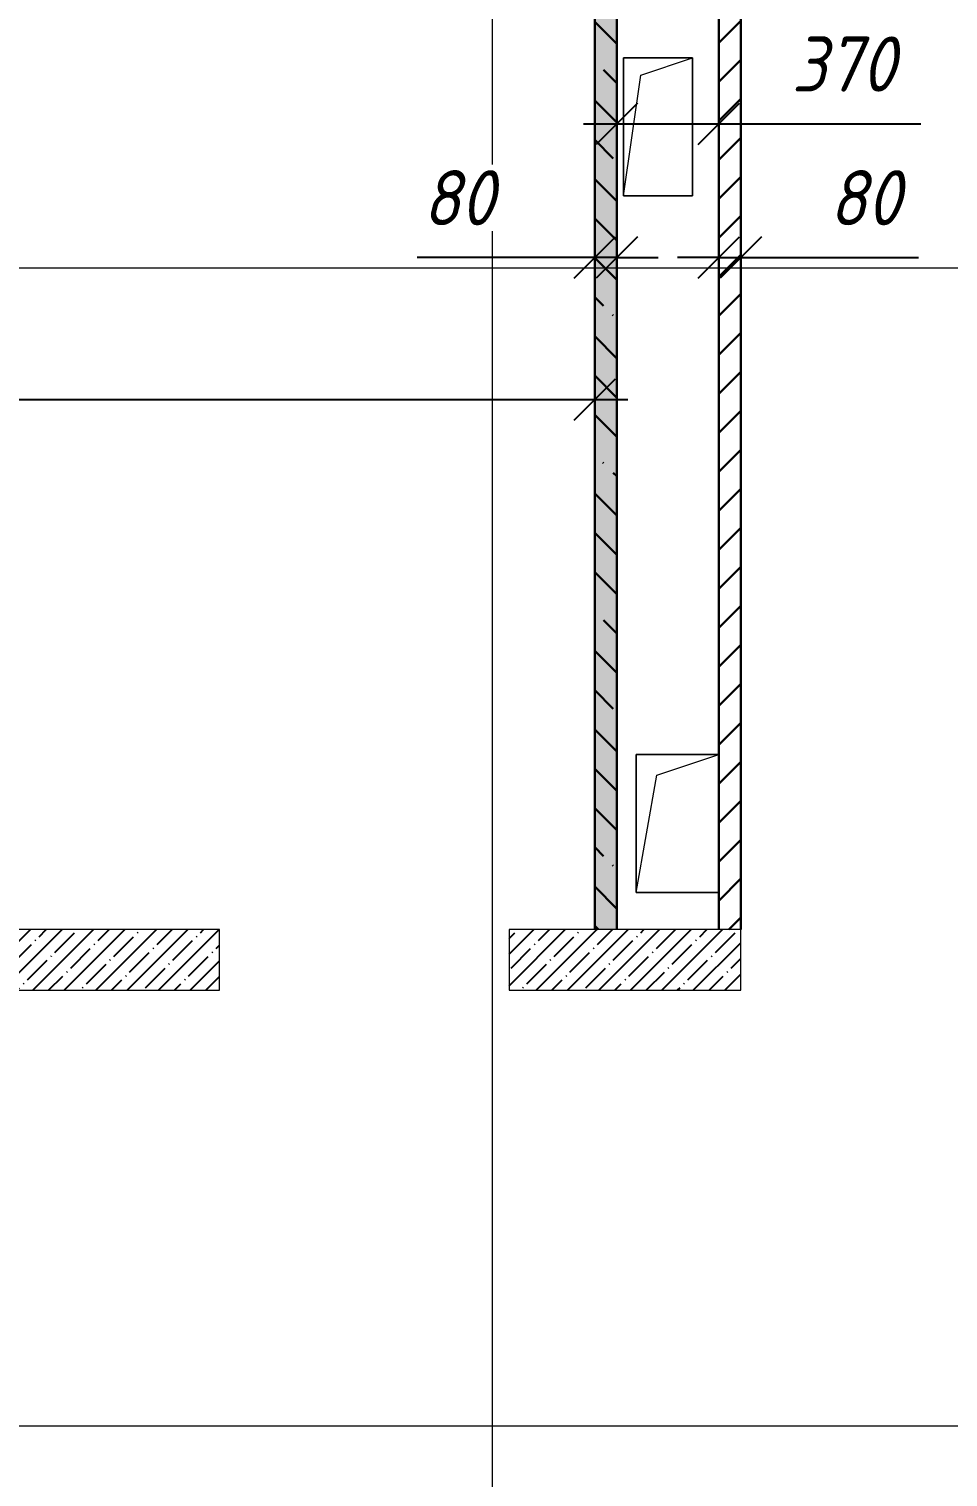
# Model space of a CAD drawing. Header units: millimetres. Extents: x 12986 to 523328, y -9759 to 30092.
# Drawn here: x 494459 to 497792, y -455 to 4797 of the extents above; entities that cross this region are included whole.
import ezdxf

# ---------------------------------------------------------------- set-up
doc = ezdxf.new("R2010")
doc.units = ezdxf.units.MM
for name, color, linetype, lineweight in [('0) ПГП', 1, 'Continuous', 30), ('1) ПГП Зеленый', 3, 'Continuous', 30), ('2) Расчет', 1, 'Continuous', 30), ('3) РАсчет Зел', 3, 'Continuous', 30), ('A-ANNO-DIMS', 7, 'Continuous', 9), ('A-FLOR', 7, 'Continuous', 9), ('A-GENM', 7, 'Continuous', 9), ('Оси-1', 7, 'Continuous', 20)]:
    doc.layers.add(name, color=color, linetype=linetype, lineweight=lineweight)
doc.layers.add('A-WALL-3', color=7, linetype='Continuous', lineweight=5, true_color=0x000000)
doc.styles.add('ISOCPEUR_I_3', font='isocpeui.ttf', dxfattribs={"width": 0.9, "height": 200})
doc.dimstyles.new('ISO-2_0_0_9К_СРЕДНИЙ_ФОН', dxfattribs={"dimscale": 304.8, "dimtxt": 199.196235, "dimasz": 0.492126, "dimexe": 0.393701, "dimexo": 0, "dimgap": 0.164042, "dimtad": 1, "dimdec": 0, "dimdsep": 46, "dimtxsty": 'ISOCPEUR_I_3', "dimblk1": 'OBLIQUE', "dimblk2": 'OBLIQUE', "dimsah": 1, "dimcen": 0.09, "dimdle": 0.393701, "dimazin": 0, "dimtfac": 1, "dimtdec": 4, "dimtix": 1, "dimtmove": 1, "dimatfit": 3, "dimfxl": 1, "dimtvp": 1, "dimtfill": 1, "dimtolj": 1, "dimtzin": 0, "dimarcsym": 2})
doc.dimstyles.new('ISO-2_0_0_9К_СРЕДНИЙ_ФОН_1', dxfattribs={"dimscale": 304.8, "dimtxt": 199.196235, "dimasz": 0.492126, "dimexe": 0.393701, "dimexo": 0, "dimgap": 0.164042, "dimtad": 1, "dimdec": 0, "dimdsep": 46, "dimtxsty": 'ISOCPEUR_I_3', "dimblk1": 'OBLIQUE', "dimblk2": 'OBLIQUE', "dimsah": 1, "dimcen": 0.09, "dimdle": 0.393701, "dimazin": 0, "dimtfac": 1, "dimtdec": 4, "dimtix": 1, "dimtmove": 0, "dimatfit": 3, "dimfxl": 1, "dimtvp": 1, "dimtfill": 1, "dimtolj": 1, "dimtzin": 0, "dimarcsym": 2})

# ---------------------------------------------------------------- blocks, each defined once
blk = doc.blocks.new('AR_Отверстие прямоугольное _в плите_ - AR_Отверстие прямоугольное _в плите_-24486508-АР1_1_Кладочный план 3 этажа')
at = {"layer": 'A-GENM'}
for p, q in [((150, 250), (-150, 250)), ((-150, 250), (-150, -250)), ((-75, 175), (150, 250)), ((-150, -250), (-75, 175)), ((-150, -250), (150, -250))]:
    blk.add_line(p, q, dxfattribs=at)
blk = doc.blocks.new('AR_Отверстие прямоугольное _в плите_ - AR_Отверстие прямоугольное _в плите_-24491325-АР1_1_Кладочный план 3 этажа')
at = {"layer": 'A-GENM'}
for p, q in [((125, 250), (-125, 250)), ((-125, 250), (-125, -250)), ((-62.5, 187.5), (125, 250)), ((125, -250), (125, 250)), ((-125, -250), (-62.5, 187.5)), ((-125, -250), (125, -250))]:
    blk.add_line(p, q, dxfattribs=at)
blk = doc.blocks.new('_Oblique')
at = {"color": 0, "linetype": 'ByBlock', "lineweight": -2}
blk.add_line((-0.5, -0.5), (0.5, 0.5), dxfattribs=at)
blk = doc.blocks.new('*D3481')
at = {"layer": 'A-ANNO-DIMS', "color": 0, "lineweight": -2, "transparency": 16777216}
for p, q in [((489950.8, 3559.9), (489950.8, 3333.8)), ((496510.8, 3559.9), (496510.8, 3333.8)), ((489830.8, 3453.8), (496630.8, 3453.8))]:
    blk.add_line(p, q, dxfattribs=at)
at = {"layer": 'Defpoints', "color": 0, "transparency": 16777216}
for p in [(489950.8, 3559.9), (496510.8, 3559.9), (496510.8, 3453.8)]:
    blk.add_point(p, dxfattribs=at)
at = {"layer": 'A-ANNO-DIMS', "color": 0, "lineweight": -2, "transparency": 16777216, "xscale": 150, "yscale": 150, "zscale": 150, "rotation": 180}
blk.add_blockref('_Oblique', (489950.8, 3453.8), dxfattribs=at)
at = {"layer": 'A-ANNO-DIMS', "color": 0, "lineweight": -2, "transparency": 16777216, "xscale": 150, "yscale": 150, "zscale": 150}
blk.add_blockref('_Oblique', (496510.8, 3453.8), dxfattribs=at)
at = {"layer": 'A-ANNO-DIMS', "color": 0, "transparency": 16777216, "insert": (493230.8, 3603.8), "char_height": 200, "width": 606.782, "attachment_point": 5, "style": 'ISOCPEUR_I_3', "bg_fill": 3, "box_fill_scale": 1.1, "bg_fill_color": 256, "bg_fill_true_color": 13158600, "bg_fill_transparency": 0}
blk.add_mtext('\\A1;6560', dxfattribs=at)
blk = doc.blocks.new('*D3482')
at = {"layer": 'A-ANNO-DIMS', "color": 0, "lineweight": -2, "transparency": 16777216}
for p, q in [((496510.8, 3559.9), (496510.8, 4088.5)), ((496590.8, 3559.9), (496590.8, 4088.5)), ((496510.8, 3968.5), (495867, 3968.5)), ((496590.8, 3968.5), (496510.8, 3968.5)), ((496590.8, 3968.5), (496740.8, 3968.5))]:
    blk.add_line(p, q, dxfattribs=at)
at = {"layer": 'Defpoints', "color": 0, "transparency": 16777216}
for p in [(496590.8, 3968.5), (496510.8, 3559.9), (496590.8, 3559.9)]:
    blk.add_point(p, dxfattribs=at)
at = {"layer": 'A-ANNO-DIMS', "color": 0, "lineweight": -2, "transparency": 16777216, "xscale": 150, "yscale": 150, "zscale": 150}
blk.add_blockref('_Oblique', (496510.8, 3968.5), dxfattribs=at)
at = {"layer": 'A-ANNO-DIMS', "color": 0, "lineweight": -2, "transparency": 16777216, "xscale": 150, "yscale": 150, "zscale": 150, "rotation": 180}
blk.add_blockref('_Oblique', (496590.8, 3968.5), dxfattribs=at)
at = {"layer": 'A-ANNO-DIMS', "color": 0, "transparency": 16777216, "insert": (495887.2, 4285.2), "char_height": 200, "width": 303.391, "attachment_point": 1, "line_spacing_factor": 1.149209, "style": 'ISOCPEUR_I_3', "bg_fill": 3, "box_fill_scale": 1.1, "bg_fill_color": 256, "bg_fill_true_color": 13158600, "bg_fill_transparency": 0}
blk.add_mtext('\\A1;80', dxfattribs=at)
blk = doc.blocks.new('*D3483')
at = {"layer": 'A-ANNO-DIMS', "color": 0, "lineweight": -2, "transparency": 16777216}
for p, q in [((496590.8, 3559.9), (496590.8, 4573.6)), ((496960.8, 3559.9), (496960.8, 4573.6)), ((496470.8, 4453.6), (496960.8, 4453.6)), ((496960.8, 4453.6), (497693.6, 4453.6))]:
    blk.add_line(p, q, dxfattribs=at)
at = {"layer": 'Defpoints', "color": 0, "transparency": 16777216}
for p in [(496960.8, 4453.6), (496590.8, 3559.9), (496960.8, 3559.9)]:
    blk.add_point(p, dxfattribs=at)
at = {"layer": 'A-ANNO-DIMS', "color": 0, "lineweight": -2, "transparency": 16777216, "xscale": 150, "yscale": 150, "zscale": 150, "rotation": 180}
blk.add_blockref('_Oblique', (496590.8, 4453.6), dxfattribs=at)
at = {"layer": 'A-ANNO-DIMS', "color": 0, "lineweight": -2, "transparency": 16777216, "xscale": 150, "yscale": 150, "zscale": 150}
blk.add_blockref('_Oblique', (496960.8, 4453.6), dxfattribs=at)
at = {"layer": 'A-ANNO-DIMS', "color": 0, "transparency": 16777216, "insert": (497224.8, 4770.2), "char_height": 200, "width": 455.087, "attachment_point": 1, "line_spacing_factor": 1.149209, "style": 'ISOCPEUR_I_3', "bg_fill": 3, "box_fill_scale": 1.1, "bg_fill_color": 256, "bg_fill_true_color": 13158600, "bg_fill_transparency": 0}
blk.add_mtext('\\A1;370', dxfattribs=at)
blk = doc.blocks.new('*D3484')
at = {"layer": 'A-ANNO-DIMS', "color": 0, "lineweight": -2, "transparency": 16777216}
for p, q in [((496960.8, 3559.9), (496960.8, 4088.5)), ((497040.8, 3559.9), (497040.8, 4088.5)), ((496960.8, 3968.5), (496810.8, 3968.5)), ((496960.8, 3968.5), (497040.8, 3968.5)), ((497040.8, 3968.5), (497684.6, 3968.5))]:
    blk.add_line(p, q, dxfattribs=at)
at = {"layer": 'Defpoints', "color": 0, "transparency": 16777216}
for p in [(497040.8, 3968.5), (496960.8, 3559.9), (497040.8, 3559.9)]:
    blk.add_point(p, dxfattribs=at)
at = {"layer": 'A-ANNO-DIMS', "color": 0, "lineweight": -2, "transparency": 16777216, "xscale": 150, "yscale": 150, "zscale": 150}
blk.add_blockref('_Oblique', (496960.8, 3968.5), dxfattribs=at)
at = {"layer": 'A-ANNO-DIMS', "color": 0, "lineweight": -2, "transparency": 16777216, "xscale": 150, "yscale": 150, "zscale": 150, "rotation": 180}
blk.add_blockref('_Oblique', (497040.8, 3968.5), dxfattribs=at)
at = {"layer": 'A-ANNO-DIMS', "color": 0, "transparency": 16777216, "insert": (497361, 4285.2), "char_height": 200, "width": 303.391, "attachment_point": 1, "line_spacing_factor": 1.149209, "style": 'ISOCPEUR_I_3', "bg_fill": 3, "box_fill_scale": 1.1, "bg_fill_color": 256, "bg_fill_true_color": 13158600, "bg_fill_transparency": 0}
blk.add_mtext('\\A1;80', dxfattribs=at)

msp = doc.modelspace()

# ---------------------------------------------------------------- hatches: boundary and pattern name
h = msp.add_hatch()
h.set_pattern_fill('FP_4', color=256, style=0, pattern_type=2)
h.set_pattern_definition([(45, (395430.81, -3869.25), (-57.024626, 57.024626), []), (45, (395487.83, -3869.25), (-57.024626, 57.024626), [100.806, -20.161, 3.353, -16.808])])
h.paths.add_polyline_path([(497040.80855, 1310.74642), (497040.80855, 1530.74642), (496200.80855, 1530.74642), (496200.80855, 1310.74642)], flags=0)
h.paths.add_polyline_path([(489640.80855, 1310.74642), (495150.80855, 1310.74642), (495150.80855, 1530.74642), (489640.80855, 1530.74642)], flags=0)
at = {"layer": '0) ПГП'}
h = msp.add_hatch(dxfattribs=at)
h.set_pattern_fill('FP_6', color=256, style=0, pattern_type=2)
h.set_pattern_definition([(50, (395430.81, -3869.254), (72.873764, -6.37607), [7.62, -83.82]), (355, (395430.81, -3869.25), (-14.09699, 76.422444), [6.096, -67.056]), (100.451, (395436.88, -3869.785), (58.776964, 70.04687), [6.476, -71.236]), (46.184, (395430.81, -3848.93), (108.43142, -16.817454), [11.43, -125.73]), (96.636, (395439.84, -3850.33), (94.961, 98.97089), [9.714, -106.854]), (351.184, (395430.81, -3848.93), (94.96227, 98.97018), [9.144, -100.584]), (21, (395440.97, -3854.014), (60.64565, -40.906537), [7.62, -83.82]), (326, (395440.97, -3854.01), (24.72083, 73.67493), [6.096, -67.056]), (71.451, (395446.02, -3857.42), (85.36689, 32.768737), [6.476, -71.236]), (37.5, (395430.809, -3869.254), (1.235525, 33.8224325), [3.353, -62.89, 3.353, -64.719, -67.31]), (37.5, (395430.809, -3869.254), (1.235525, 33.8224325), [-134.315, 3.353, -63.957]), (7.5, (395430.81, -3869.254), (26.728146, 40.072549), [3.353, -35.458, 3.353, -61.366, -25.654]), (7.5, (395430.81, -3869.254), (26.728146, 40.072549), [-103.53, 3.353, -22.301]), (327.5, (395408.152, -3869.254), (54.2363175, -2.292117), [3.353, -22.047, 3.353, -75.895, -105.156]), (327.5, (395408.152, -3869.254), (54.2363175, -2.292117), [-104.648, 3.353, -101.803]), (317.5, (395397.99, -3869.254), (59.25158, 10.17014), [3.353, -29.667, 3.353, -49.276, -74.676]), (317.5, (395397.99, -3869.254), (59.25158, 10.17014), [-85.649, 3.353, -71.323])])
h.paths.add_polyline_path([(496510.80861, 1530.74642), (496590.80861, 1530.74642), (496590.80861, 6510.74642), (496510.80861, 6510.74642), (496510.80861, 2782.68915)], flags=0)
h = msp.add_hatch(dxfattribs=at)
h.set_pattern_fill('FP_7', color=256, style=0, pattern_type=2)
h.set_pattern_definition([(135, (395430.8, -3869.25), (-142.5612, -142.5612), []), (135, (395573.37, -3869.25), (-142.5612, -142.5612), [252.016, -50.403, 3.353, -47.05])])
h.paths.add_polyline_path([(496510.80861, 1530.74642), (496590.80861, 1530.74642), (496590.80861, 6510.74642), (496510.80861, 6510.74642), (496510.80861, 2782.68915)], flags=0)
at = {"layer": '1) ПГП Зеленый'}
h = msp.add_hatch(dxfattribs=at)
h.set_pattern_fill('FP_5', color=256, style=0, pattern_type=2)
h.set_pattern_definition([(45, (395430.81, -3869.25), (-70.71068, 70.71068), [])])
h.paths.add_polyline_path([(496960.80855, 1530.74642), (497040.80855, 1530.74642), (497040.80855, 6510.74642), (496960.80855, 6510.74642), (496960.80855, 2782.68915)], flags=0)

# ---------------------------------------------------------------- linework, layer by layer
at = {"layer": '0) ПГП'}
msp.add_line((496510.80861, 6130.74642), (496510.80861, 1530.74642), dxfattribs=at)
at = {"layer": '1) ПГП Зеленый'}
msp.add_line((496960.80855, 6510.74642), (496960.80855, 1530.74642), dxfattribs=at)
at = {"layer": '2) Расчет'}
msp.add_line((496590.80861, 1530.74642), (496590.80861, 6510.74642), dxfattribs=at)
at = {"layer": '3) РАсчет Зел'}
msp.add_line((497040.80855, 1530.74642), (497040.80855, 6510.74642), dxfattribs=at)
at = {"layer": 'A-FLOR'}
for p, q in [((496615.80861, 4692.74642), (496865.80861, 4692.74642)), ((496615.80861, 4192.74642), (496615.80861, 4692.74642)), ((496865.80861, 4692.74642), (496865.80861, 4192.74642)), ((496865.80861, 4192.74642), (496615.80861, 4192.74642)), ((496660.80861, 2165.74646), (496960.80855, 2165.74646)), ((496660.80861, 1665.74646), (496660.80861, 2165.74646)), ((496960.80855, 1665.74646), (496660.80861, 1665.74646))]:
    msp.add_line(p, q, dxfattribs=at)
at = {"layer": 'A-WALL-3'}
for p, q in [((495150.80855, 1530.74642), (489640.80855, 1530.74642)), ((495150.80855, 1310.74642), (495150.80855, 1530.74642)), ((497040.80855, 1530.74642), (496200.80855, 1530.74642)), ((496200.80855, 1530.74642), (496200.80855, 1310.74642)), ((497040.80855, 1310.74642), (497040.80855, 1530.74642)), ((489640.80855, 1310.74642), (495150.80855, 1310.74642)), ((496200.80855, 1310.74642), (497040.80855, 1310.74642))]:
    msp.add_line(p, q, dxfattribs=at)
at = {"layer": 'Оси-1'}
for p, q in [((496140.80852, -8019.25359), (496140.80852, 24767.68957)), ((389220.80855, 3930.74641), (521382.43658, 3930.74641)), ((389220.80855, -269.25359), (521382.43658, -269.25359))]:
    msp.add_line(p, q, dxfattribs=at)

# ---------------------------------------------------------------- block references
at = {"layer": 'A-GENM'}
for name, p in [('AR_Отверстие прямоугольное _в плите_ - AR_Отверстие прямоугольное _в плите_-24491325-АР1_1_Кладочный план 3 этажа', (496740.80861, 4442.74642)), ('AR_Отверстие прямоугольное _в плите_ - AR_Отверстие прямоугольное _в плите_-24486508-АР1_1_Кладочный план 3 этажа', (496810.80861, 1915.74646))]:
    msp.add_blockref(name, p, dxfattribs=at)

# ---------------------------------------------------------------- next in the draw order: dimensions: what is measured, and where the dimension line sits
at = {"layer": 'A-ANNO-DIMS'}
dim = msp.add_linear_dim(base=(496510.80861, 3453.8255), p1=(489950.80861, 3559.89151), p2=(496510.80861, 3559.89151), dimstyle='ISO-2_0_0_9К_СРЕДНИЙ_ФОН', override={"dimpost": '<>', "dimfxl": 6560}, dxfattribs=at)
dim.commit()
dim.dimension.update_dxf_attribs({"geometry": '*D3481', "text_midpoint": (493230.80861, 3603.8255)})

# ---------------------------------------------------------------- next in the draw order: dimensions: what is measured, and where the dimension line sits
dim = msp.add_linear_dim(base=(496590.80861, 3968.50034), p1=(496510.80861, 3559.89151), p2=(496590.80861, 3559.89151), dimstyle='ISO-2_0_0_9К_СРЕДНИЙ_ФОН_1', override={"dimpost": '<>', "dimfxl": 80}, dxfattribs=at)
dim.commit()
dim.dimension.update_dxf_attribs({"geometry": '*D3482', "text_midpoint": (496038.89952, 3968.50034), "dimtype": 160})

# ---------------------------------------------------------------- next in the draw order: dimensions: what is measured, and where the dimension line sits
dim = msp.add_linear_dim(base=(496960.80855, 4453.57564), p1=(496590.80861, 3559.89151), p2=(496960.80855, 3559.89151), dimstyle='ISO-2_0_0_9К_СРЕДНИЙ_ФОН_1', override={"dimpost": '<>', "dimfxl": 369.99994}, dxfattribs=at)
dim.commit()
dim.dimension.update_dxf_attribs({"geometry": '*D3483', "text_midpoint": (497452.3905, 4453.57564), "dimtype": 160})

# ---------------------------------------------------------------- next in the draw order: dimensions: what is measured, and where the dimension line sits
dim = msp.add_linear_dim(base=(497040.80855, 3968.50034), p1=(496960.80855, 3559.89151), p2=(497040.80855, 3559.89151), dimstyle='ISO-2_0_0_9К_СРЕДНИЙ_ФОН_1', override={"dimpost": '<>', "dimfxl": 80}, dxfattribs=at)
dim.commit()
dim.dimension.update_dxf_attribs({"geometry": '*D3484', "text_midpoint": (497512.71764, 3968.50034), "dimtype": 160})

doc.saveas('drawing.dxf')
